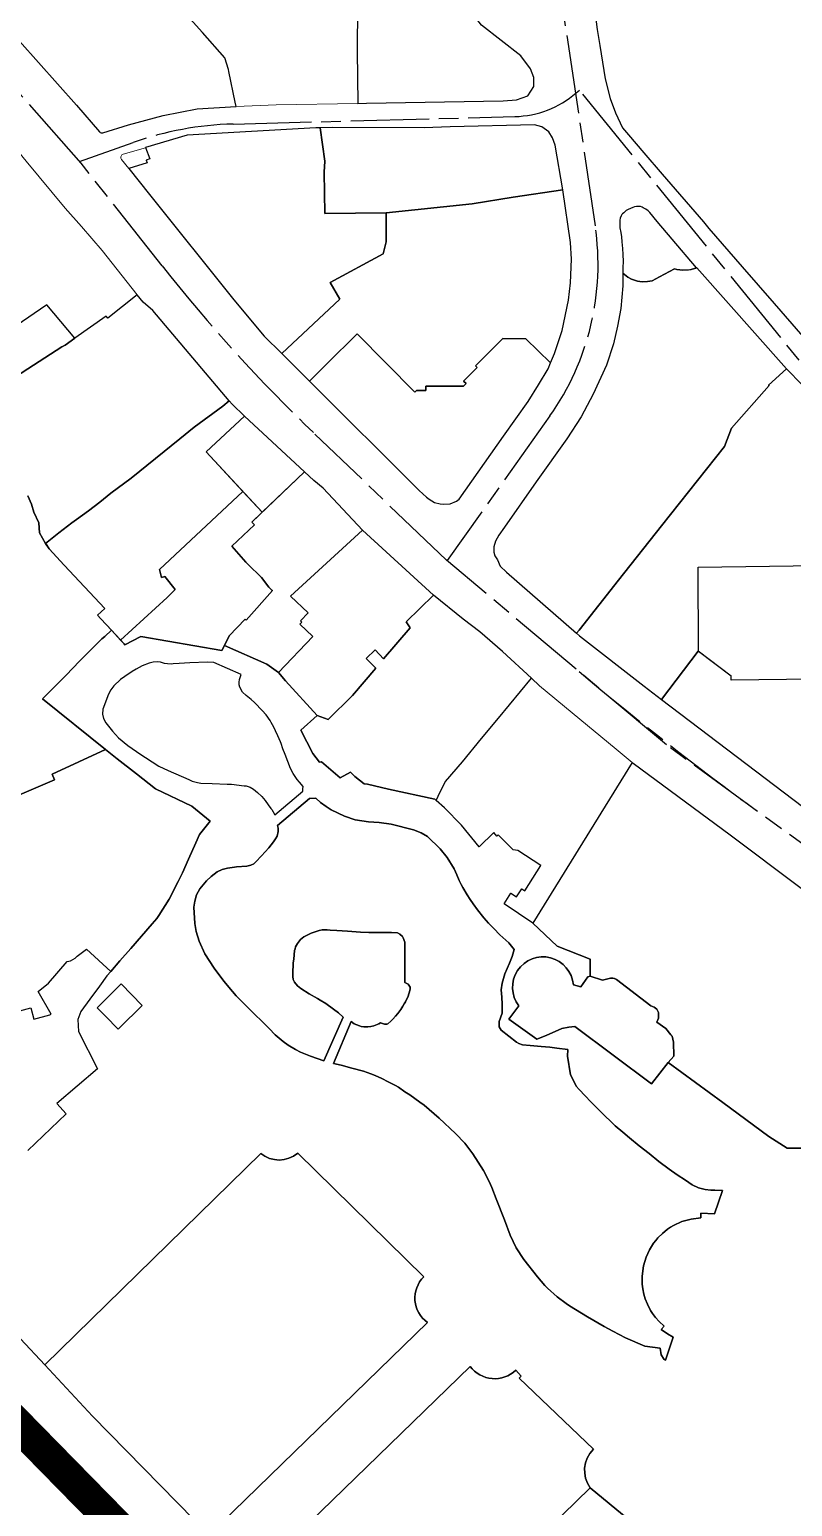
# Model space of a CAD drawing. Header units: millimetres. Extents: x 125232 to 134072, y 142885 to 152835.
# Drawn here: x 128385.1 to 128618.6, y 149821.2 to 150273.2 of the extents above; entities that cross this region are included whole.
import ezdxf

# ---------------------------------------------------------------- set-up
doc = ezdxf.new("R2010")
doc.units = ezdxf.units.MM
doc.linetypes.add('ACAD_ISO08W100', pattern=[36, 24, -3, 6, -3])
doc.linetypes.add('CENTER', pattern=[50.8, 31.75, -6.35, 6.35, -6.35])
for name, color, linetype, lineweight in [('apartment', 42, 'Continuous', 0), ('government', 221, 'Continuous', 0), ('municipal utilities', 151, 'Continuous', 0), ('school', 31, 'Continuous', 0), ('super block', 6, 'CENTER', 0)]:
    doc.layers.add(name, color=color, linetype=linetype, lineweight=lineweight)
for name, color, linetype in [('commerce', 10, 'Continuous'), ('commerce & office', 242, 'Continuous'), ('culture', 21, 'Continuous'), ('green & plaza', 80, 'Continuous'), ('military', 76, 'Continuous'), ('research & university', 30, 'Continuous'), ('residence', 2, 'Continuous'), ('residence-bad', 41, 'Continuous'), ('water', 4, 'Continuous'), ('老城北中心线', 7, 'ACAD_ISO08W100')]:
    doc.layers.add(name, color=color, linetype=linetype)

msp = doc.modelspace()

# ---------------------------------------------------------------- linework, layer by layer
at = {"layer": 'apartment'}
msp.add_lwpolyline([(128633.38, 150109.3), (128589.71, 150108.62), (128589.83, 150082.85), (128599.81, 150075.27), (128599.83, 150074.08), (128633.71, 150074.44)], close=True, dxfattribs=at)
at = {"layer": 'commerce'}
for points in [[(128621.53, 150164.43), (128616.77, 150169.31), (128611.27, 150164.35), (128611.42, 150164.23), (128599.93, 150151.18), (128597.8, 150145.58), (128578.54, 150121.28), (128565.38, 150104.67), (128553.28, 150089.4), (128552.5, 150088.41), (128553.45, 150087.59), (128573.22, 150072.24), (128578.56, 150068.18), (128589.75, 150082.91), (128589.83, 150082.85), (128589.71, 150108.62), (128633.38, 150109.3)], [(128642.62, 149994.32), (128599.55, 150026.63), (128569.88, 150048.59), (128569.56, 150048.86), (128539.14, 149999.67), (128546.62, 149992.71), (128556.66, 149988.73), (128556.66, 149983.51), (128560.48, 149982.23), (128562.9, 149982.85), (128563.86, 149982.91), (128564.73, 149982.5), (128575.25, 149974.43), (128576.31, 149974.06), (128577.07, 149973.42), (128577.6, 149972.39), (128577.6, 149970.63), (128577.06, 149969.44), (128579.8, 149967.44), (128581.4, 149965.59), (128581.82, 149965.1), (128582.23, 149963.29), (128582.26, 149959.04), (128580.56, 149957.07), (128597.28, 149944.86), (128611.36, 149934.41), (128617, 149930.83), (128625.59, 149930.83)]]:
    msp.add_lwpolyline(points, dxfattribs=at)
for points in [[(128633.71, 150074.44), (128599.83, 150074.08), (128599.81, 150075.27), (128589.75, 150082.91), (128578.56, 150068.18), (128624.65, 150033.16), (128626.34, 150031.92), (128627.74, 150032.97), (128635.69, 150041.57), (128633.71, 150043.54)], [(128419.62, 149974.51), (128413.14, 149981.11), (128405.76, 149973.86), (128408.34, 149971.24), (128412.25, 149967.26), (128412.66, 149967.67)]]:
    msp.add_lwpolyline(points, close=True, dxfattribs=at)
at = {"layer": 'commerce & office'}
for points in [[(128469.29, 150137.78), (128450.94, 150154.9), (128439.2, 150143.9), (128456.28, 150125.44)], [(128459.49, 150101.47), (128459.3, 150101.63), (128458.34, 150102.54), (128456.1, 150105.44), (128451.91, 150109.6), (128451.26, 150110.23), (128447.04, 150115.03), (128453.94, 150121.56), (128453.11, 150122.44), (128456.28, 150125.44), (128450.43, 150131.76), (128424.92, 150107.95), (128425.48, 150105.47), (128426.46, 150105.79), (128429.72, 150101.77), (128427.24, 150099.34), (128412.98, 150086.34), (128414.02, 150085.22), (128414.31, 150084.88), (128419.18, 150087.42), (128444, 150083.19), (128444.81, 150084.71), (128446.17, 150087.64), (128451.05, 150092.71), (128451.39, 150092.4)]]:
    msp.add_lwpolyline(points, close=True, dxfattribs=at)
at = {"layer": 'culture'}
for points in [[(128577.6, 149972.39), (128577.07, 149973.42), (128576.31, 149974.06), (128575.25, 149974.43), (128564.73, 149982.5), (128564.08, 149982.8), (128563.62, 149982.89), (128562.9, 149982.85), (128560.48, 149982.23), (128556.66, 149983.51), (128555.96, 149983.28), (128553.87, 149980.21), (128551.53, 149980.85, 1.339049), (128534.86, 149974.43), (128531.77, 149970.37), (128540.39, 149964.22), (128543.2, 149965.38), (128548.03, 149967.48), (128550.12, 149967.94), (128551.98, 149968.12), (128575.5, 149950.52), (128580.56, 149957.07), (128582.26, 149959.04), (128582.23, 149963.29), (128581.82, 149965.1), (128581.4, 149965.59), (128579.8, 149967.44), (128577.06, 149969.44), (128577.6, 149970.63)], [(128506.85, 149877.57, -0.462909), (128505.74, 149891.5), (128467.2, 149929.3, -0.358901), (128455.85, 149929.28), (128389.74, 149864.59), (128404.38, 149848.84), (128435.46, 149817.19), (128440.05, 149812.55)], [(128556.73, 149826.94, -0.372806), (128557.66, 149838.73), (128534.99, 149860.53), (128535.61, 149861.08), (128533.9, 149862.93, -0.452341), (128519.97, 149864.11), (128453.19, 149799.27), (128467.24, 149785.2), (128475.15, 149777.33), (128485.24, 149766.21), (128489.7, 149761.6)]]:
    msp.add_lwpolyline(points, format="xyb", close=True, dxfattribs=at)
at = {"layer": 'government'}
msp.add_lwpolyline([(128407.36, 150205.58), (128401.04, 150212.85), (128395.98, 150218.5), (128384.06, 150232.9), (128380.46, 150237.23), (128367.8, 150226.05), (128354.13, 150214.1), (128353.4, 150214.93), (128339.35, 150202.75), (128361.46, 150178.07), (128365.98, 150172.32), (128390.35, 150188.91), (128398.94, 150178.67), (128408.54, 150185.41), (128409.04, 150184.79), (128418.01, 150191.99)], close=True, dxfattribs=at)
at = {"layer": 'green & plaza'}
for points in [[(128566.67, 150198.59), (128568.23, 150197.35), (128569.3, 150196.77), (128571.12, 150196.15), (128572.61, 150195.95), (128574.27, 150196.02), (128575.64, 150196.31), (128577.93, 150197.51), (128582.48, 150199.89), (128583.17, 150199.73), (128585.09, 150199.52), (128586.79, 150199.62), (128587.55, 150199.76), (128588.97, 150200.15), (128589.26, 150200.26), (128581.8, 150209.05), (128577.21, 150214.45), (128574.92, 150217.16), (128574.39, 150217.7), (128573.68, 150218.23), (128572.93, 150218.65), (128572.61, 150218.78), (128572.05, 150218.96), (128571.54, 150219.04), (128570.84, 150219.03), (128570.28, 150218.91), (128569.69, 150218.71), (128568.3, 150218.1), (128567.74, 150217.77), (128566.97, 150217.12), (128566.62, 150216.77), (128566.4, 150216.53), (128566.15, 150216.15), (128565.87, 150215.44), (128565.76, 150214.81), (128565.71, 150214.14), (128565.72, 150213.43), (128565.81, 150212.5), (128566.02, 150211.1), (128566.22, 150209.73), (128566.41, 150208.22), (128566.6, 150206.17), (128566.69, 150204.37), (128566.73, 150202.18), (128566.72, 150200.33)], [(128462.07, 150054.66), (128461.88, 150055.16), (128461.53, 150056.12), (128461.1, 150057.01), (128460.37, 150058.53), (128459.82, 150059.69), (128459.08, 150061.1), (128458.74, 150061.75), (128457.51, 150063.42), (128456.29, 150064.78), (128455.71, 150065.43), (128454.69, 150066.48), (128453.92, 150067.27), (128452.93, 150068.14), (128451.43, 150069.42), (128450.24, 150070.41), (128449.49, 150071.95), (128449.26, 150072.61), (128449.21, 150073.44), (128449.35, 150074.3), (128449.87, 150075.77), (128441.46, 150079.5), (128439.59, 150079.63), (128434.12, 150079.42), (128430.93, 150079.19), (128429.09, 150079.05), (128428.52, 150079.01), (128427.37, 150079.09), (128426.37, 150079.21), (128425.15, 150079.59), (128424.17, 150079.64), (128422.93, 150079.55), (128421.73, 150079.3), (128419.55, 150078.42), (128417.73, 150077.41), (128416.47, 150076.71), (128414.27, 150075.2), (128412.93, 150074.28), (128410.89, 150072.37), (128409.96, 150071.09), (128409.26, 150069.8), (128407.58, 150065.16), (128407.48, 150063.64), (128407.71, 150062.34), (128408.42, 150061.04), (128410.5, 150058.45), (128412.34, 150056.48), (128415.18, 150054.06), (128419.15, 150051.37), (128420.58, 150050.46), (128424.72, 150047.76), (128427.53, 150046.44), (128433.83, 150043.68), (128434.91, 150043.22), (128436.47, 150042.74), (128437.51, 150042.54), (128441.02, 150042.45), (128445.6, 150042.28), (128446.92, 150042.22), (128450.76, 150041.79), (128451.36, 150041.72), (128452.6, 150041.32), (128453.68, 150040.69), (128454.9, 150039.73), (128456.18, 150038.48), (128457.19, 150037.26), (128458.17, 150035.94), (128458.96, 150034.83), (128459.23, 150034.45), (128460.16, 150032.88), (128468.74, 150040.07), (128468.7, 150040.84), (128468.85, 150041.51), (128467.74, 150042.83), (128467.03, 150043.68), (128466.2, 150044.91), (128465.83, 150045.51), (128464.93, 150047.03), (128464.12, 150049.16), (128463.29, 150051.32), (128462.65, 150053.05)], [(128451.78, 149973.99), (128448.33, 149977.51), (128447.21, 149978.83), (128444.56, 149982.01), (128441.57, 149985.97), (128438.74, 149990.36), (128437, 149994.18), (128436.13, 149997.13), (128435.74, 149999.66), (128435.38, 150004.59), (128435.7, 150006.48), (128436.25, 150008.39), (128437.17, 150010.19), (128439.21, 150012.66), (128440.68, 150014), (128442.57, 150015.41), (128444.09, 150016.1), (128445.66, 150016.52), (128447.81, 150016.87), (128448.48, 150016.93), (128451.65, 150017.16), (128452.86, 150017.45), (128453.76, 150017.92), (128454.35, 150018.5), (128456.09, 150020.37), (128458.31, 150022.8), (128459.78, 150024.6), (128460.42, 150025.52), (128460.86, 150026.33), (128461.16, 150027.72), (128461.18, 150028.83), (128461.01, 150029.6), (128470.78, 150037.9), (128472.68, 150037.92), (128474.1, 150036.69), (128475.91, 150035.44), (128477.38, 150034.41), (128481.47, 150032.5), (128484.78, 150031.39), (128488.81, 150030.73), (128492.1, 150030.52), (128495.77, 150029.98), (128502.66, 150028.28), (128504.91, 150027.37), (128506.92, 150026.29), (128510.76, 150022.47), (128512.91, 150019.85), (128515.05, 150016.32), (128515.83, 150014.55), (128516.6, 150012.78), (128517.23, 150011.54), (128517.69, 150010.67), (128519.03, 150008.41), (128519.95, 150006.96), (128520.85, 150005.6), (128522.16, 150003.85), (128524.14, 150001.39), (128525.61, 149999.69), (128527.15, 149998.1), (128529, 149996.2), (128531.74, 149993.68), (128533.44, 149991.68), (128532.84, 149989.54), (128531.96, 149987.47), (128530.56, 149984.17), (128529.74, 149981.41), (128529.43, 149979.32), (128529.6, 149977.11), (128529.71, 149974.97), (128529.76, 149972.22), (128528.81, 149969.6), (128528.79, 149967.97), (128529.4, 149967.03), (128534.14, 149963.26), (128534.81, 149962.85), (128535.95, 149962.54), (128538.29, 149962.33), (128541.67, 149962.02), (128544.3, 149961.79), (128546.5, 149961.51), (128549.88, 149961.03), (128549.76, 149958.99), (128550.7, 149953.3), (128551.57, 149951.53), (128552.41, 149949.89), (128553.31, 149948.78), (128555.13, 149946.88), (128556.91, 149945.04), (128559.82, 149942.12), (128564.35, 149937.69), (128566.66, 149935.77), (128568.76, 149934.01), (128571.71, 149931.6), (128574.71, 149929.21), (128577.73, 149926.81), (128580.84, 149924.45), (128583.3, 149922.74), (128585.84, 149921.05), (128587.88, 149919.68), (128589.85, 149918.77), (128591.87, 149918.25), (128593.62, 149918.06), (128594.83, 149917.99), (128597.14, 149917.93), (128594.71, 149910.74), (128590.53, 149911.01), (128590.54, 149909.59), (128587.56, 149909.19), (128584.77, 149908.41), (128582.23, 149907.25), (128581.28, 149906.72), (128580.39, 149906.08), (128578.81, 149904.81), (128577.43, 149903.44), (128576.73, 149902.63), (128576.09, 149901.78), (128574.8, 149899.77), (128573.77, 149897.54), (128572.97, 149894.85), (128572.58, 149891.69), (128572.56, 149891), (128572.62, 149889.31), (128572.78, 149887.87), (128573.13, 149886.15), (128573.54, 149884.82), (128574.22, 149883.1), (128575.18, 149881.21), (128575.79, 149880.31), (128576.69, 149879.06), (128577.8, 149877.8), (128579.29, 149876.41), (128578.45, 149875.4), (128580.35, 149874.06), (128582.08, 149873.06), (128579.74, 149866.05), (128579.37, 149866.23), (128578.37, 149867.63), (128578.07, 149869.66), (128573.43, 149870.28), (128567.45, 149872.89), (128563.6, 149874.89), (128560.99, 149876.28), (128555.82, 149879.28), (128550.35, 149882.64), (128549.38, 149883.34), (128546.58, 149885.39), (128543.62, 149888.08), (128542.82, 149888.81), (128540.52, 149891.48), (128536.33, 149896.76), (128534.07, 149900.42), (128532.17, 149904.26), (128530.42, 149908.92), (128527.92, 149915.4), (128526.61, 149918.86), (128525.79, 149920.67), (128524.03, 149924.03), (128520.79, 149929.16), (128518.32, 149932.43), (128515.45, 149935.35), (128510.45, 149940.07), (128505.91, 149944.03), (128504.57, 149945), (128501.53, 149947.17), (128500, 149948.11), (128498.04, 149949.57), (128497.12, 149950.04), (128494.88, 149951.17), (128492.9, 149952.17), (128490.84, 149953.08), (128489.51, 149953.65), (128487.27, 149954.42), (128483.77, 149955.39), (128480.47, 149956.24), (128478.15, 149956.8), (128483.5, 149969.62), (128484.49, 149968.95), (128485.27, 149968.57), (128486.12, 149968.27), (128486.58, 149968.15), (128487.39, 149968.01), (128487.92, 149967.96), (128488.63, 149967.96), (128489.55, 149968.06), (128490.52, 149968.29), (128491.96, 149968.9), (128492.48, 149969.21), (128493.69, 149968.8), (128494.41, 149968.8), (128494.8, 149968.9), (128495.67, 149969.69), (128496.27, 149970.35), (128497.14, 149971.31), (128497.84, 149972.08), (128498.69, 149973.34), (128499.32, 149974.31), (128499.79, 149975.06), (128500.17, 149975.67), (128500.96, 149977.42), (128501.54, 149979.07), (128501.55, 149979.61), (128501.56, 149980.14), (128500.97, 149981.09), (128500, 149981.53), (128500, 149986.62), (128499.94, 149993.88), (128499.48, 149995.23), (128499.26, 149995.64), (128498.41, 149996.36), (128497.69, 149996.79), (128495.83, 149996.88), (128493.56, 149996.89), (128490.82, 149996.85), (128488.9, 149996.84), (128486.38, 149996.98), (128482.38, 149997.25), (128479.16, 149997.45), (128477.09, 149997.57), (128476.15, 149997.63), (128475.39, 149997.69), (128474.61, 149997.66), (128473.72, 149997.52), (128471.25, 149996.67), (128469.08, 149995.52), (128468.07, 149994.72), (128467.1, 149993.53), (128466.52, 149992.47), (128466.35, 149991.87), (128466.21, 149991.34), (128465.96, 149988.75), (128465.82, 149987.55), (128465.7, 149984.17), (128465.71, 149983.36), (128465.82, 149982.5), (128466.15, 149981.69), (128467.06, 149980.55), (128468.09, 149979.73), (128470.71, 149978.11), (128473.26, 149976.64), (128474.09, 149976.19), (128475.74, 149975.13), (128478.15, 149973.36), (128479.61, 149972.27), (128481.11, 149971), (128475.21, 149957.57), (128471.09, 149959.01), (128468.01, 149960.29), (128466.51, 149961.11), (128464.27, 149962.38), (128462.69, 149963.53), (128460.29, 149965.59), (128458.46, 149967.44)]]:
    msp.add_lwpolyline(points, close=True, dxfattribs=at)
for points in [[(128625.59, 149930.83), (128617, 149930.83), (128611.36, 149934.41), (128597.28, 149944.86), (128580.56, 149957.07), (128575.5, 149950.52), (128551.98, 149968.12), (128550.12, 149967.94), (128548.03, 149967.48), (128543.2, 149965.38), (128540.39, 149964.22), (128531.77, 149970.37), (128534.86, 149974.43, -1.339049), (128551.53, 149980.85), (128553.87, 149980.21), (128555.96, 149983.28), (128556.66, 149983.51), (128556.66, 149988.73), (128546.62, 149992.71), (128539.14, 149999.67), (128530.35, 150005.65), (128532.39, 150008.93), (128534.13, 150007.81), (128535.77, 150010.24), (128536.72, 150009.64), (128541.6, 150017.34), (128534.56, 150022), (128533.13, 150022.18), (128528.48, 150026.75), (128528.08, 150026.39), (128527.16, 150027.44), (128522.74, 150023.07), (128517.26, 150029.67), (128512.14, 150034.97), (128509.51, 150037.29), (128509.14, 150037.62), (128494.99, 150040.69), (128488.51, 150042.29), (128487.56, 150042.31), (128484.65, 150044.64), (128483.34, 150045.88), (128480.18, 150044.19), (128474.49, 150049.07), (128473.81, 150048.98), (128471.78, 150051.64), (128468.16, 150058.73), (128473.15, 150063.29), (128463.39, 150073.91), (128461.32, 150076.38), (128457.71, 150078.99), (128444.81, 150084.71), (128444, 150083.19), (128419.18, 150087.42), (128414.31, 150084.88), (128414.02, 150085.22), (128410.21, 150089.33), (128408.17, 150087.48), (128407.18, 150086.71), (128400.42, 150079.89), (128396.31, 150075.59), (128389.07, 150068.39), (128408.37, 150052.86), (128411.94, 150049.99), (128417.8, 150045.4), (128423.65, 150040.81), (128434.78, 150035.47), (128440.43, 150030.98), (128437.16, 150026.87), (128436.01, 150024.31), (128433.78, 150019.32), (128431.91, 150015.17), (128430.57, 150012.52), (128427.79, 150007.04), (128424.69, 150002.02), (128424.03, 150001.15), (128422.64, 149999.47), (128419.35, 149995.7), (128416.07, 149991.93), (128412.78, 149988.17), (128409.95, 149984.93), (128408.78, 149983.59), (128406.47, 149980.45), (128403.51, 149976.42), (128400.84, 149972.68), (128399.89, 149970.26), (128400.04, 149966.55), (128405.88, 149955.11), (128393.41, 149944.5), (128396.35, 149941.43), (128384.55, 149930.14)], [(128382.37, 149872.54), (128389.74, 149864.59), (128455.85, 149929.28, 0.358901), (128467.2, 149929.3), (128505.74, 149891.5, 0.462909), (128506.85, 149877.57), (128440.05, 149812.55)], [(128453.19, 149799.27), (128519.97, 149864.11, 0.452341), (128533.9, 149862.93), (128535.61, 149861.08), (128534.99, 149860.53), (128557.66, 149838.73, 0.372806), (128556.73, 149826.94), (128589.2, 149800.08)]]:
    msp.add_lwpolyline(points, format="xyb", dxfattribs=at)
msp.add_lwpolyline([(128590.46, 149762.98), (128589.87, 149780.42), (128589.44, 149792.96), (128589.2, 149800.08), (128556.73, 149826.94), (128489.7, 149761.6), (128501.81, 149749.11), (128517.23, 149733.93), (128524.79, 149728.03, 0.183541), (128548.26, 149723.3), (128591.31, 149726.61), (128590.56, 149735.64), (128589.88, 149743.12), (128590.99, 149747.07), (128590.95, 149748.54)], format="xyb", close=True, dxfattribs=at)
at = {"layer": 'military'}
msp.add_lwpolyline([(128382.1, 149972.89), (128385.49, 149973.79), (128386.41, 149970.32), (128391.32, 149971.63), (128391.77, 149971.88), (128387.79, 149978.86), (128390.9, 149981.39), (128396.6, 149987.95), (128397.6, 149988.19), (128399.09, 149989), (128399.7, 149989.67), (128402.53, 149991.76), (128409.95, 149984.93), (128412.78, 149988.17), (128416.07, 149991.93), (128419.35, 149995.7), (128422.64, 149999.47), (128424.03, 150001.15), (128424.69, 150002.02), (128427.79, 150007.04), (128430.57, 150012.52), (128431.91, 150015.17), (128433.78, 150019.32), (128436.01, 150024.31), (128437.16, 150026.87), (128440.43, 150030.98), (128434.78, 150035.47), (128423.65, 150040.81), (128417.8, 150045.4), (128411.94, 150049.99), (128408.37, 150052.86), (128391.98, 150045.31), (128392.71, 150043.62), (128372.46, 150034.93)], dxfattribs=at)
at = {"layer": 'municipal utilities'}
msp.add_lwpolyline([(128421.88, 150233.56), (128420.62, 150237.02), (128420.58, 150237), (128413.8, 150234.98), (128413.53, 150234.9, 0.457083), (128413.26, 150233.41), (128415.44, 150230.68), (128421.13, 150232.33), (128420.82, 150233.15)], format="xyb", close=True, dxfattribs=at)
msp.add_lwpolyline([(128569.56, 150048.86), (128564.63, 150052.99), (128551.22, 150064.05), (128541.19, 150072.37), (128538.7, 150074.68), (128528.6, 150062.42), (128523.47, 150056.22), (128517.57, 150049.09), (128512.36, 150043.1), (128510.74, 150039.93), (128509.51, 150037.29), (128512.14, 150034.97), (128517.26, 150029.67), (128522.74, 150023.07), (128527.16, 150027.44), (128528.08, 150026.39), (128528.48, 150026.75), (128533.13, 150022.18), (128534.56, 150022), (128541.6, 150017.34), (128536.72, 150009.64), (128535.77, 150010.24), (128534.13, 150007.81), (128532.39, 150008.93), (128530.35, 150005.65), (128539.14, 149999.67)], close=True, dxfattribs=at)
at = {"layer": 'research & university'}
msp.add_lwpolyline([(128384.59, 150130.43), (128385.66, 150127.89), (128386.46, 150125.44), (128387.92, 150122.23), (128388.12, 150119.13), (128390.03, 150115.87), (128394.06, 150119.2), (128398.05, 150122.21), (128399.43, 150123.24), (128403.11, 150125.93), (128406.65, 150128.53), (128410.02, 150131.25), (128416.19, 150135.89), (128431.12, 150147.91), (128435.51, 150151.45), (128444.22, 150157.91), (128446.18, 150159.57), (128422.88, 150187.18), (128419.92, 150189.76), (128418.01, 150191.99), (128409.04, 150184.79), (128408.54, 150185.41), (128398.94, 150178.67), (128396.03, 150176.62), (128395.01, 150176.1), (128372.07, 150161.28)], dxfattribs=at)
at = {"layer": 'residence'}
for points in [[(128523.38, 150274.46), (128493.52, 150312.88), (128479.71, 150301.74), (128478.51, 150302.52), (128475.78, 150302.02), (128480.39, 150294.36), (128482.83, 150290.32), (128484.14, 150288.47), (128482.15, 150287.07), (128483.92, 150284.56), (128485, 150280.3), (128485.43, 150280.33), (128485.41, 150266.56), (128485.57, 150250.54), (128488.19, 150250.59), (128530.05, 150251.33), (128534.16, 150251.67), (128537.56, 150252.87), (128539.41, 150255.75), (128539.41, 150258.44), (128538.37, 150261.15), (128535.49, 150265.1)], [(128543.99, 150241.89), (128541.92, 150243.42), (128539.66, 150243.95), (128513.8, 150243.41), (128505.84, 150243.05), (128477.92, 150243.17), (128474.03, 150243.12), (128475.47, 150232.88), (128475.29, 150229.5), (128475.43, 150216.91), (128494.24, 150217.12), (128520.52, 150219.79), (128533.09, 150221.9), (128548.28, 150224.1), (128545.98, 150237.73), (128545.11, 150240)], [(128494.24, 150217.12), (128475.43, 150216.91), (128475.29, 150229.5), (128475.47, 150232.88), (128474.03, 150243.12), (128473.66, 150243.11), (128472.69, 150243.08), (128433.39, 150240.83), (128420.62, 150237.02), (128421.88, 150233.56), (128420.82, 150233.15), (128421.13, 150232.33), (128415.44, 150230.68), (128421.8, 150222.73), (128447.6, 150190.44), (128456.96, 150179.34), (128462.31, 150174.01), (128480.07, 150190.65), (128477.08, 150195.72), (128493.29, 150204.54), (128494.26, 150208.23)], [(128529.96, 150178.65), (128536.98, 150178.54), (128544.59, 150171.17), (128545.78, 150174.01), (128548.07, 150181.05), (128550.05, 150190.31), (128550.68, 150195.64), (128550.95, 150202.94), (128550.71, 150208.04), (128548.28, 150224.1), (128533.09, 150221.9), (128520.52, 150219.79), (128494.24, 150217.12), (128494.26, 150208.23), (128493.29, 150204.54), (128477.08, 150195.72), (128480.07, 150190.65), (128462.31, 150174.01), (128470.76, 150165.58), (128476.04, 150170.87), (128485.34, 150180.08), (128503.02, 150162.23), (128503.49, 150162.7), (128506.36, 150162.68), (128506.37, 150164.05), (128517.9, 150164.05), (128518.7, 150164.85), (128517.95, 150165.6), (128522.12, 150169.76), (128521.59, 150170.29)], [(128597.8, 150145.58), (128599.93, 150151.18), (128611.42, 150164.23), (128611.27, 150164.35), (128616.77, 150169.31), (128589.28, 150200.24), (128587.16, 150199.65), (128585.09, 150199.52), (128583.17, 150199.73), (128582.48, 150199.89), (128577.93, 150197.51), (128575.64, 150196.31), (128574.27, 150196.02), (128572.61, 150195.95), (128571.12, 150196.15), (128569.3, 150196.77), (128568.23, 150197.35), (128566.67, 150198.59), (128566.67, 150194.71), (128566.06, 150187.79), (128565.07, 150182.44), (128563.78, 150177.01), (128561.71, 150170.42), (128557.56, 150161.56), (128553.96, 150154.69), (128549.51, 150147.95), (128540.18, 150134.81), (128530.49, 150120.89), (128528.76, 150118.45), (128527.73, 150116.6), (128527.19, 150114.87), (128527.19, 150113.29), (128527.51, 150112.07), (128528.31, 150110.87), (128529.18, 150108.91), (128531.07, 150107.11), (128552.5, 150088.41), (128553.28, 150089.4), (128565.38, 150104.67), (128578.54, 150121.28)], [(128361.46, 150178.07), (128350.9, 150189.86), (128342.5, 150182.95), (128343.77, 150181.4), (128334.05, 150173.4), (128334.99, 150169.15), (128335.8, 150163.95), (128336.11, 150161.13), (128337.94, 150161.72), (128358.41, 150167.68), (128361.65, 150167.62), (128370.76, 150162.61), (128372.07, 150161.28), (128395.01, 150176.1), (128396.03, 150176.62), (128398.94, 150178.67), (128390.35, 150188.91), (128365.98, 150172.32)], [(128530.17, 150148.7), (128537.75, 150159.39), (128540.88, 150164.48), (128543.81, 150169.32), (128544.59, 150171.17), (128536.98, 150178.54), (128529.96, 150178.65), (128521.59, 150170.29), (128522.12, 150169.76), (128517.95, 150165.6), (128518.7, 150164.85), (128517.9, 150164.05), (128506.37, 150164.05), (128506.36, 150162.68), (128503.49, 150162.7), (128503.02, 150162.23), (128485.34, 150180.08), (128476.04, 150170.87), (128470.76, 150165.58), (128504.34, 150132.1), (128506.55, 150130.1), (128507.41, 150129.43), (128509.03, 150128.4), (128510.73, 150128), (128511.68, 150127.89), (128513.86, 150127.99), (128515.8, 150128.86), (128516.62, 150129.42)], [(128450.43, 150131.76), (128439.2, 150143.9), (128450.94, 150154.9), (128447.1, 150158.49), (128446.18, 150159.57), (128444.22, 150157.91), (128435.51, 150151.45), (128431.12, 150147.91), (128416.19, 150135.89), (128410.02, 150131.25), (128406.65, 150128.53), (128403.11, 150125.93), (128399.43, 150123.24), (128398.05, 150122.21), (128394.06, 150119.2), (128390.03, 150115.87), (128390.16, 150115.68), (128391.06, 150114.26), (128395.73, 150109.26), (128408.14, 150095.97), (128405.95, 150093.95), (128406.95, 150092.87), (128410.31, 150089.23), (128412.98, 150086.34), (128427.24, 150099.34), (128429.72, 150101.77), (128426.46, 150105.79), (128425.48, 150105.47), (128424.92, 150107.95)], [(128486.99, 150119.95), (128474.93, 150132.79), (128472.12, 150135.13), (128469.29, 150137.78), (128453.11, 150122.44), (128453.94, 150121.56), (128447.04, 150115.03), (128451.26, 150110.23), (128451.91, 150109.6), (128456.1, 150105.44), (128458.34, 150102.54), (128459.3, 150101.63), (128459.49, 150101.47), (128451.39, 150092.4), (128451.05, 150092.71), (128446.17, 150087.64), (128444.81, 150084.71), (128457.71, 150078.99), (128461.32, 150076.38), (128471.83, 150087.43), (128467.83, 150091.24), (128468.4, 150091.84), (128468.04, 150092.19), (128470.38, 150094.65), (128465.01, 150099.82)], [(128508.7, 150100.07), (128486.99, 150119.95), (128465.01, 150099.82), (128470.38, 150094.65), (128468.04, 150092.19), (128468.4, 150091.84), (128467.83, 150091.24), (128471.83, 150087.43), (128461.32, 150076.38), (128463.39, 150073.91), (128473.15, 150063.29), (128476.52, 150062.08), (128483.95, 150069.42), (128491.05, 150077.79), (128488.16, 150080.74), (128490.83, 150083.34), (128493.47, 150080.61), (128501.64, 150090.12), (128500.32, 150091.89)], [(128529.89, 150082.89), (128522.89, 150088.84), (128517.78, 150092.76), (128508.7, 150100.07), (128500.32, 150091.89), (128501.64, 150090.12), (128493.47, 150080.61), (128490.83, 150083.34), (128488.16, 150080.74), (128491.05, 150077.79), (128483.95, 150069.42), (128476.52, 150062.08), (128473.15, 150063.29), (128468.16, 150058.73), (128471.78, 150051.64), (128473.81, 150048.98), (128474.49, 150049.07), (128480.18, 150044.19), (128483.34, 150045.88), (128484.65, 150044.64), (128487.56, 150042.31), (128488.51, 150042.29), (128494.99, 150040.69), (128509.14, 150037.62), (128509.51, 150037.29), (128510.74, 150039.93), (128512.36, 150043.1), (128517.57, 150049.09), (128523.47, 150056.22), (128528.6, 150062.42), (128538.7, 150074.68)]]:
    msp.add_lwpolyline(points, close=True, dxfattribs=at)
msp.add_lwpolyline([(128358.67, 150295.84), (128399.44, 150250), (128406.53, 150241.85, 0.29776), (128407.58, 150241.55), (128415.42, 150244), (128426.03, 150246.85), (128436.39, 150248.89), (128448.34, 150249.56), (128448.06, 150250.9), (128446.1, 150260.34), (128445.98, 150260.95), (128444.92, 150264.47), (128438.03, 150272.26), (128427.56, 150283.98)], format="xyb", dxfattribs=at)
for points in [[(128557.45, 150283.74), (128558.83, 150273.12), (128559.61, 150268.31), (128561.25, 150258.1), (128562.83, 150252.04), (128564.45, 150247.62), (128566.56, 150243.08), (128568.39, 150240.94), (128573.09, 150235.43), (128578.7, 150228.87), (128591.37, 150214.31), (128593.03, 150212.31), (128603.19, 150200.54), (128612.95, 150189.34), (128621.73, 150179.18)], [(128372.46, 150034.93), (128392.71, 150043.62), (128391.98, 150045.31), (128408.37, 150052.86), (128389.07, 150068.39), (128396.31, 150075.59), (128400.42, 150079.89), (128407.18, 150086.71), (128408.17, 150087.48), (128410.21, 150089.33), (128406.95, 150092.87), (128405.95, 150093.95), (128408.14, 150095.97), (128395.73, 150109.26), (128391.06, 150114.26), (128390.03, 150115.87), (128388.12, 150119.13), (128387.92, 150122.23), (128386.46, 150125.44), (128385.66, 150127.89), (128384.59, 150130.43)]]:
    msp.add_lwpolyline(points, dxfattribs=at)
at = {"layer": 'residence-bad'}
msp.add_lwpolyline([(128382.1, 149972.89), (128385.49, 149973.79), (128386.41, 149970.32), (128391.32, 149971.63), (128391.77, 149971.88), (128387.79, 149978.86), (128390.9, 149981.39), (128396.6, 149987.95), (128397.6, 149988.19), (128399.09, 149989), (128399.7, 149989.67), (128402.53, 149991.76), (128409.95, 149984.93), (128408.78, 149983.59), (128406.47, 149980.45), (128403.51, 149976.42), (128400.84, 149972.68), (128399.89, 149970.26), (128400.04, 149966.55), (128405.88, 149955.11), (128393.41, 149944.5), (128396.35, 149941.43), (128384.55, 149930.14)], dxfattribs=at)
at = {"layer": 'school'}
msp.add_lwpolyline([(128427.56, 150283.98), (128438.03, 150272.26), (128444.92, 150264.47), (128445.98, 150260.95), (128446.1, 150260.34), (128448.06, 150250.9), (128448.34, 150249.56), (128460.56, 150250.12), (128485.57, 150250.54), (128485.41, 150266.56), (128485.43, 150280.33)], dxfattribs=at)
at = {"layer": 'super block', "const_width": 10}
msp.add_lwpolyline([(128181.61, 149337.52), (128538.2, 149686.45), (127908.74, 150328.28), (127782.9, 150206.49), (127700.28, 150121.26), (127664.23, 150093.72), (127676.49, 149992.54), (127701.95, 149668.89), (127719.94, 149533.63), (127797.19, 149415.37), (127801.69, 149361.15), (127791.72, 149287.68), (127776.63, 149188.36), (127762.86, 149130.05), (127727.82, 149058.44), (127721.58, 149020.99), (127721.24, 148986.05), (127721.62, 148886.15), (127725.32, 148783.11), (128270.2, 148677.34), (128191.03, 148925.58)], close=True, dxfattribs=at)
at = {"layer": 'water'}
for points in [[(128462.07, 150054.66), (128461.88, 150055.16), (128461.53, 150056.12), (128461.1, 150057.01), (128460.37, 150058.53), (128459.82, 150059.69), (128459.08, 150061.1), (128458.74, 150061.75), (128457.51, 150063.42), (128456.29, 150064.78), (128455.71, 150065.43), (128454.69, 150066.48), (128453.92, 150067.27), (128452.93, 150068.14), (128451.43, 150069.42), (128450.24, 150070.41), (128449.49, 150071.95), (128449.26, 150072.61), (128449.21, 150073.44), (128449.35, 150074.3), (128449.87, 150075.77), (128441.46, 150079.5), (128439.59, 150079.63), (128434.12, 150079.42), (128430.93, 150079.19), (128429.09, 150079.05), (128428.52, 150079.01), (128427.37, 150079.09), (128426.37, 150079.21), (128425.15, 150079.59), (128424.17, 150079.64), (128422.93, 150079.55), (128421.73, 150079.3), (128419.55, 150078.42), (128417.73, 150077.41), (128416.47, 150076.71), (128414.27, 150075.2), (128412.93, 150074.28), (128410.89, 150072.37), (128409.96, 150071.09), (128409.26, 150069.8), (128407.58, 150065.16), (128407.48, 150063.64), (128407.71, 150062.34), (128408.42, 150061.04), (128410.5, 150058.45), (128412.34, 150056.48), (128415.18, 150054.06), (128419.15, 150051.37), (128420.58, 150050.46), (128424.72, 150047.76), (128427.53, 150046.44), (128433.83, 150043.68), (128434.91, 150043.22), (128436.47, 150042.74), (128437.51, 150042.54), (128441.02, 150042.45), (128445.6, 150042.28), (128446.92, 150042.22), (128450.76, 150041.79), (128451.36, 150041.72), (128452.6, 150041.32), (128453.68, 150040.69), (128454.9, 150039.73), (128456.18, 150038.48), (128457.19, 150037.26), (128458.17, 150035.94), (128458.96, 150034.83), (128459.23, 150034.45), (128460.16, 150032.88), (128468.74, 150040.07), (128468.7, 150040.84), (128468.85, 150041.51), (128467.74, 150042.83), (128467.03, 150043.68), (128466.2, 150044.91), (128465.83, 150045.51), (128464.93, 150047.03), (128464.12, 150049.16), (128463.29, 150051.32), (128462.65, 150053.05)], [(128512.91, 150019.85), (128510.76, 150022.47), (128506.92, 150026.29), (128504.91, 150027.37), (128502.66, 150028.28), (128495.77, 150029.98), (128492.1, 150030.52), (128488.81, 150030.73), (128484.78, 150031.39), (128481.47, 150032.5), (128477.38, 150034.41), (128475.91, 150035.44), (128474.1, 150036.69), (128472.68, 150037.92), (128470.78, 150037.9), (128461.01, 150029.6), (128461.18, 150028.83), (128461.16, 150027.72), (128460.86, 150026.33), (128460.42, 150025.52), (128459.78, 150024.6), (128458.31, 150022.8), (128456.09, 150020.37), (128454.35, 150018.5), (128453.76, 150017.92), (128452.86, 150017.45), (128451.65, 150017.16), (128448.48, 150016.93), (128447.81, 150016.87), (128445.66, 150016.52), (128444.09, 150016.1), (128442.57, 150015.41), (128440.68, 150014), (128439.21, 150012.66), (128437.17, 150010.19), (128436.25, 150008.39), (128435.7, 150006.48), (128435.38, 150004.59), (128435.74, 149999.66), (128436.13, 149997.13), (128437, 149994.18), (128438.74, 149990.36), (128441.57, 149985.97), (128444.56, 149982.01), (128447.21, 149978.83), (128448.33, 149977.51), (128451.78, 149973.99), (128458.46, 149967.44), (128460.29, 149965.59), (128462.69, 149963.53), (128464.27, 149962.38), (128466.51, 149961.11), (128468.01, 149960.29), (128471.09, 149959.01), (128475.21, 149957.57), (128481.11, 149971), (128479.61, 149972.27), (128478.15, 149973.36), (128475.74, 149975.13), (128474.09, 149976.19), (128473.26, 149976.64), (128470.71, 149978.11), (128468.09, 149979.73), (128467.06, 149980.55), (128466.15, 149981.69), (128465.82, 149982.5), (128465.71, 149983.36), (128465.7, 149984.17), (128465.82, 149987.55), (128465.96, 149988.75), (128466.21, 149991.34), (128466.35, 149991.87), (128466.52, 149992.47), (128467.1, 149993.53), (128468.07, 149994.72), (128469.08, 149995.52), (128471.25, 149996.67), (128473.72, 149997.52), (128474.61, 149997.66), (128475.39, 149997.69), (128476.15, 149997.63), (128477.09, 149997.57), (128479.16, 149997.45), (128482.38, 149997.25), (128486.38, 149996.98), (128488.9, 149996.84), (128490.82, 149996.85), (128493.56, 149996.89), (128495.83, 149996.88), (128497.69, 149996.79), (128498.41, 149996.36), (128499.26, 149995.64), (128499.48, 149995.23), (128499.94, 149993.88), (128500, 149986.62), (128500, 149981.53), (128500.97, 149981.09), (128501.56, 149980.14), (128501.55, 149979.61), (128501.54, 149979.07), (128500.96, 149977.42), (128500.17, 149975.67), (128499.79, 149975.06), (128499.32, 149974.31), (128498.69, 149973.34), (128497.84, 149972.08), (128497.14, 149971.31), (128496.27, 149970.35), (128495.67, 149969.69), (128494.8, 149968.9), (128494.41, 149968.8), (128493.69, 149968.8), (128492.48, 149969.21), (128491.96, 149968.9), (128490.52, 149968.29), (128489.55, 149968.06), (128488.63, 149967.96), (128487.92, 149967.96), (128487.39, 149968.01), (128486.58, 149968.15), (128486.12, 149968.27), (128485.27, 149968.57), (128484.49, 149968.95), (128483.5, 149969.62), (128478.15, 149956.8), (128480.47, 149956.24), (128483.77, 149955.39), (128487.27, 149954.42), (128489.51, 149953.65), (128490.84, 149953.08), (128492.9, 149952.17), (128494.88, 149951.17), (128497.12, 149950.04), (128498.04, 149949.57), (128500, 149948.11), (128501.53, 149947.17), (128504.57, 149945), (128505.91, 149944.03), (128510.45, 149940.07), (128515.45, 149935.35), (128518.32, 149932.43), (128520.79, 149929.16), (128524.03, 149924.03), (128525.79, 149920.67), (128526.61, 149918.86), (128527.92, 149915.4), (128530.42, 149908.92), (128532.17, 149904.26), (128534.07, 149900.42), (128536.33, 149896.76), (128540.52, 149891.48), (128542.82, 149888.81), (128543.62, 149888.08), (128546.58, 149885.39), (128549.38, 149883.34), (128550.35, 149882.64), (128555.82, 149879.28), (128560.99, 149876.28), (128563.6, 149874.89), (128567.45, 149872.89), (128573.43, 149870.28), (128578.07, 149869.66), (128578.37, 149867.63), (128579.37, 149866.23), (128579.74, 149866.05), (128582.08, 149873.06), (128580.35, 149874.06), (128578.45, 149875.4), (128579.29, 149876.41), (128577.8, 149877.8), (128576.69, 149879.06), (128575.79, 149880.31), (128575.18, 149881.21), (128574.22, 149883.1), (128573.54, 149884.82), (128573.13, 149886.15), (128572.78, 149887.87), (128572.62, 149889.31), (128572.56, 149891), (128572.58, 149891.69), (128572.97, 149894.85), (128573.77, 149897.54), (128574.8, 149899.77), (128576.09, 149901.78), (128576.73, 149902.63), (128577.43, 149903.44), (128578.81, 149904.81), (128580.39, 149906.08), (128581.28, 149906.72), (128582.23, 149907.25), (128584.77, 149908.41), (128587.56, 149909.19), (128590.54, 149909.59), (128590.53, 149911.01), (128594.71, 149910.74), (128597.14, 149917.93), (128594.83, 149917.99), (128593.62, 149918.06), (128591.87, 149918.25), (128589.85, 149918.77), (128587.88, 149919.68), (128585.84, 149921.05), (128583.3, 149922.74), (128580.84, 149924.45), (128577.73, 149926.81), (128574.71, 149929.21), (128571.71, 149931.6), (128568.76, 149934.01), (128566.66, 149935.77), (128564.35, 149937.69), (128559.82, 149942.12), (128556.91, 149945.04), (128555.13, 149946.88), (128553.31, 149948.78), (128552.41, 149949.89), (128551.57, 149951.53), (128550.7, 149953.3), (128549.76, 149958.99), (128549.88, 149961.03), (128546.5, 149961.51), (128544.3, 149961.79), (128541.67, 149962.02), (128538.29, 149962.33), (128535.95, 149962.54), (128534.81, 149962.85), (128534.14, 149963.26), (128529.4, 149967.03), (128528.79, 149967.97), (128528.81, 149969.6), (128529.76, 149972.22), (128529.71, 149974.97), (128529.6, 149977.11), (128529.43, 149979.32), (128529.74, 149981.41), (128530.56, 149984.17), (128531.96, 149987.47), (128532.84, 149989.54), (128533.44, 149991.68), (128531.74, 149993.68), (128529, 149996.2), (128527.15, 149998.1), (128525.61, 149999.69), (128524.14, 150001.39), (128522.16, 150003.85), (128520.85, 150005.6), (128519.95, 150006.96), (128519.03, 150008.41), (128517.69, 150010.67), (128517.23, 150011.54), (128516.6, 150012.78), (128515.83, 150014.55), (128515.05, 150016.32)]]:
    msp.add_lwpolyline(points, close=True, dxfattribs=at)
at = {"layer": '老城北中心线', "linetype": 'ACAD_ISO08W100', "lineweight": 25}
for p, q in [((128522.9, 150449.31), (128558.22, 150213.07)), ((128957.41, 149256.16), (127908.6, 150326.51)), ((128400.95, 150232.23), (128334.87, 150307.05)), ((128552.41, 150253.78), (128553.41, 150254.64)), ((128660.42, 150123.1), (128553.41, 150254.64)), ((128447.4, 150244.24), (128533.65, 150246.54)), ((128400.44, 150232.81), (128416.81, 150238.58)), ((128425.66, 150200.88), (128400.95, 150232.23)), ((128544.33, 150154.91), (128512.89, 150110.64)), ((128512.75, 150110.75), (128472.43, 150149.38)), ((128580, 150054.25), (128512.75, 150110.75)), ((128666.15, 149991.56), (128580, 150054.25))]:
    msp.add_line(p, q, dxfattribs=at)
for centre, radius, start, end in [((128532.85, 150276.52), 30, 271.5265, 310.6896), ((128450.06, 150144.27), 100, 91.5265, 109.423), ((128479.1, 150201.24), 80, 324.6197, 8.5056), ((128818.32, 150510.43), 500, 218.2506, 226.2284), ((129196.55, 150842.34), 1000, 229.96475, 233.96041)]:
    msp.add_arc(centre, radius, start, end, dxfattribs=at)

doc.saveas('drawing.dxf')
